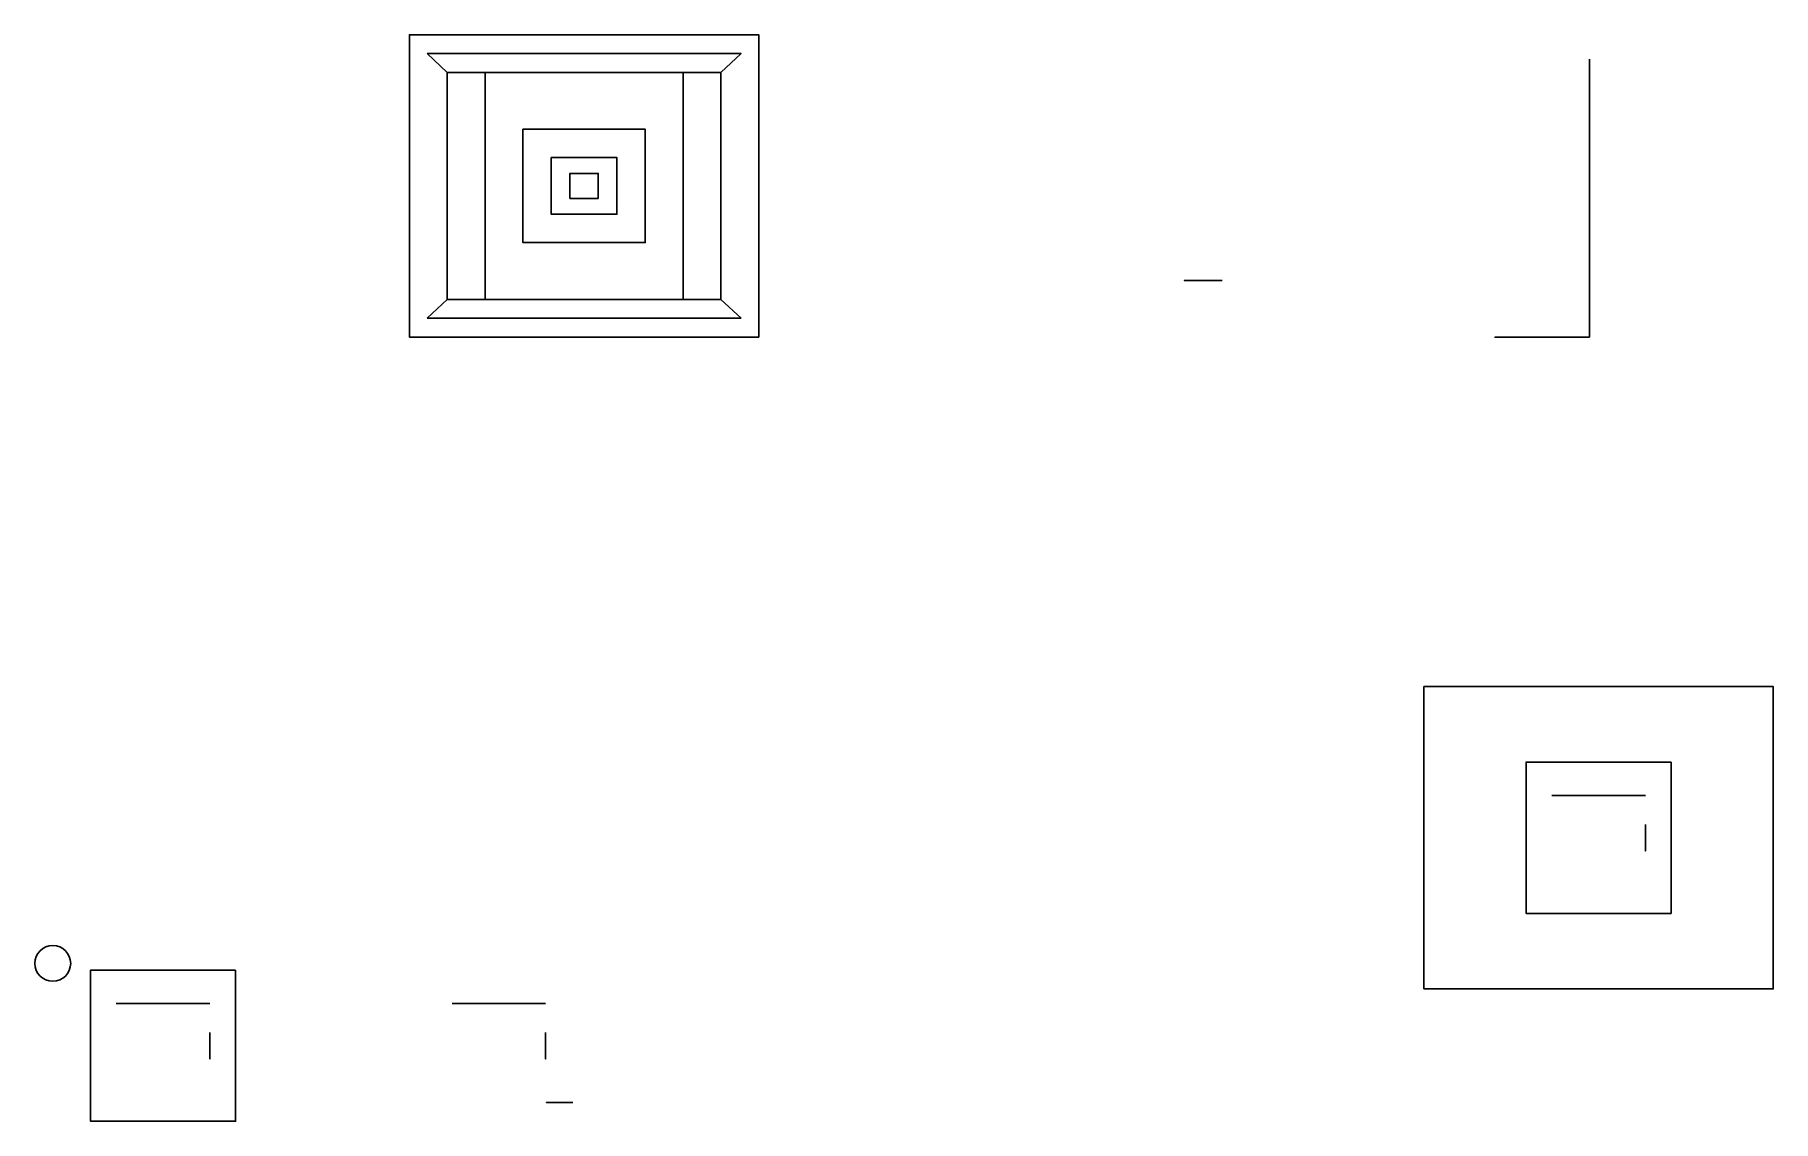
# Model space of a CAD drawing. Header units: millimetres. Extents: x -76 to 16, y -141 to 46.
# Drawn here: x -76.1 to 15.8, y -11.3 to 46.2 of the extents above; entities outside this region: 2.
import ezdxf

# ---------------------------------------------------------------- set-up
doc = ezdxf.new("R2010")
doc.units = ezdxf.units.MM
doc.header["$MEASUREMENT"] = 0

msp = doc.modelspace()

# ---------------------------------------------------------------- linework, layer by layer
at = {"extrusion": (0, 0, -1)}
for p, q in [((-54.325, 44.156, -24.839), (-55.391, 45.156, -24.839)), ((-55.391, 45.156, -24.839), (-47.091, 45.156, -24.839)), ((-38.79, 45.156, -24.839), (-47.091, 45.156, -24.839)), ((-39.856, 44.156, -24.839), (-38.79, 45.156, -24.839)), ((-52.325, 32.156, -43.705), (-52.325, 44.156, -43.705)), ((-52.325, 44.156, -43.705), (-41.856, 44.156, -43.705)), ((-52.325, 32.156, -55.339), (-52.325, 44.156, -55.339)), ((-52.325, 44.156, -55.339), (-41.856, 44.156, -55.339)), ((-41.856, 32.156, -43.705), (-41.856, 44.156, -43.705)), ((-41.856, 32.156, -55.339), (-41.856, 44.156, -55.339)), ((-37.856, 44.156, -22.839), (-37.856, 32.156, -22.839)), ((-54.325, 32.156, -24.839), (-55.391, 31.156, -24.839)), ((-41.856, 32.156, -43.705), (-52.325, 32.156, -43.705)), ((-41.856, 32.156, -55.339), (-52.325, 32.156, -55.339)), ((-41.856, 32.156, -41.205), (-52.325, 32.156, -41.205)), ((-41.856, 32.156, -57.839), (-52.325, 32.156, -57.839)), ((-39.856, 32.156, -24.839), (-38.79, 31.156, -24.839)), ((-55.391, 31.156, -24.839), (-47.091, 31.156, -24.839)), ((-38.79, 31.156, -24.839), (-47.091, 31.156, -24.839))]:
    msp.add_line(p, q, dxfattribs=at)
at = {"extrusion": (0, -1, 0)}
for p, q in [((-54.325, 44.156, -24.839), (-54.325, 44.156, -74.839)), ((-39.856, 44.156, -24.839), (-54.325, 44.156, -24.839)), ((-41.856, 44.156, -43.705), (-52.325, 44.156, -43.705)), ((-41.856, 44.156, -55.339), (-52.325, 44.156, -55.339)), ((-52.325, 44.156, -43.705), (-52.325, 44.156, -55.339)), ((-41.856, 44.156, -55.339), (-41.856, 44.156, -43.705)), ((-39.856, 44.156, -74.839), (-39.856, 44.156, -24.839)), ((-50.325, 41.156, -46.022), (-43.856, 41.156, -46.022)), ((-43.856, 41.156, -53.657), (-50.325, 41.156, -53.657)), ((-50.325, 41.156, -53.657), (-50.325, 41.156, -46.022)), ((-43.856, 41.156, -46.022), (-43.856, 41.156, -53.657)), ((-48.825, 39.656, -47.522), (-48.825, 39.656, -52.157)), ((-48.825, 39.656, -52.157), (-45.356, 39.656, -52.157)), ((-45.356, 39.656, -47.522), (-48.825, 39.656, -47.522)), ((-45.356, 39.656, -52.157), (-45.356, 39.656, -47.522)), ((-48.825, 36.656, -47.522), (-48.825, 36.656, -52.157)), ((-48.825, 36.656, -52.157), (-45.356, 36.656, -52.157)), ((-45.356, 36.656, -47.522), (-48.825, 36.656, -47.522)), ((-45.356, 36.656, -52.157), (-45.356, 36.656, -47.522)), ((-50.325, 35.156, -46.022), (-43.856, 35.156, -46.022)), ((-43.856, 35.156, -53.657), (-50.325, 35.156, -53.657)), ((-50.325, 35.156, -53.657), (-50.325, 35.156, -46.022)), ((-43.856, 35.156, -46.022), (-43.856, 35.156, -53.657)), ((-54.325, 32.156, -24.839), (-54.325, 32.156, -74.839)), ((-39.856, 32.156, -24.839), (-54.325, 32.156, -24.839)), ((-41.856, 32.156, -43.705), (-52.325, 32.156, -43.705)), ((-41.856, 32.156, -55.339), (-52.325, 32.156, -55.339)), ((-52.325, 32.156, -43.705), (-52.325, 32.156, -55.339)), ((-41.856, 32.156, -55.339), (-41.856, 32.156, -43.705)), ((-39.856, 32.156, -74.839), (-39.856, 32.156, -24.839))]:
    msp.add_line(p, q, dxfattribs=at)
at = {"extrusion": (1, 0, 0)}
msp.add_line((6.071, 30.156, -17.839), (6.071, 30.156, -19.839), dxfattribs=at)
at = {"extrusion": (0, 1, 0)}
for p, q in [((9.032, 5.907, -145.076), (4.086, 5.907, -145.076)), ((5.086, 5.907, -143.475), (8.086, 5.907, -143.475)), ((8.086, 5.907, -143.475), (8.086, 5.907, -140.725)), ((8.086, 5.907, -140.725), (9.035, 5.907, -140.725)), ((9.035, 5.907, -140.725), (9.032, 5.907, -145.076)), ((-66.881, -5.093, -74.845), (-71.827, -5.093, -74.845)), ((-70.827, -5.093, -73.245), (-67.827, -5.093, -73.245)), ((-67.827, -5.093, -73.245), (-67.827, -5.093, -70.495)), ((-67.827, -5.093, -70.495), (-66.877, -5.093, -70.495)), ((-66.877, -5.093, -70.495), (-66.881, -5.093, -74.845)), ((-54.073, -5.093, -70.495), (-53.073, -5.093, -70.495)), ((-49.127, -5.093, -74.845), (-54.073, -5.093, -74.845)), ((-54.073, -5.093, -74.845), (-54.073, -5.093, -70.495)), ((-53.073, -5.093, -70.495), (-53.073, -5.093, -73.245)), ((-53.073, -5.093, -73.245), (-50.073, -5.093, -73.245)), ((-50.073, -5.093, -73.245), (-50.073, -5.093, -70.495)), ((-50.073, -5.093, -70.495), (-49.124, -5.093, -70.495)), ((-49.124, -5.093, -70.495), (-49.127, -5.093, -74.845))]:
    msp.add_line(p, q, dxfattribs=at)
at = {"extrusion": (-1, 0, 0)}
for p, q in [((-66.508, -127.282, -72.193), (-66.508, -141.282, -72.193)), ((-73.963, -139.604, -66.288), (-64.023, -139.604, -66.288))]:
    msp.add_line(p, q, dxfattribs=at)
at = {"extrusion": (0, -1, 0)}
for points, elevation in [([(-37.856, -76.839), (-37.856, -22.839), (-56.325, -22.839), (-56.325, -76.839)], -46.156), ([(-54.325, -24.839), (-39.856, -24.839), (-39.856, -74.839), (-54.325, -74.839)], -32.156), ([(-37.856, -76.839), (-37.856, -22.839), (-56.325, -22.839), (-56.325, -76.839)], -30.156), ([(1.071, -22.839), (6.071, -22.839), (6.071, -17.839), (1.071, -17.839)], -30.156)]:
    msp.add_lwpolyline(points, close=True, dxfattribs=dict(at, elevation=elevation))
at = {"extrusion": (0, 0, -1)}
for points, elevation in [([(56.325, 30.156), (37.856, 30.156), (37.856, 46.156), (56.325, 46.156)], 22.839), ([(56.325, 30.156), (37.856, 30.156), (37.856, 46.156), (56.325, 46.156)], 76.839), ([(39.856, 44.156), (39.856, 32.156), (54.325, 32.156), (54.325, 44.156)], 24.839), ([(2.676, -4.33), (-15.793, -4.33), (-15.793, 11.67), (2.676, 11.67)], 122.741)]:
    msp.add_lwpolyline(points, close=True, dxfattribs=dict(at, elevation=elevation))
at = {"extrusion": (0, 1, 0), "elevation": 45.156}
msp.add_lwpolyline([(38.79, -74.839), (38.79, -24.839), (54.325, -24.839), (54.325, -74.839)], close=True, dxfattribs=at)
at = {"extrusion": (-1, 0, 0), "elevation": 54.325}
msp.add_lwpolyline([(-44.156, -24.839), (-44.156, -74.839), (-32.156, -74.839), (-32.156, -24.839)], close=True, dxfattribs=at)
at = {"extrusion": (1, 0, 0), "elevation": 6.071}
msp.add_lwpolyline([(30.156, -44.839), (44.156, -44.839), (44.156, -42.839), (30.156, -42.839)], close=True, dxfattribs=at)
for points, elevation in [([(-50.325, 41.156), (-50.325, 35.156), (-43.856, 35.156), (-43.856, 41.156)], -46.022), ([(-43.856, 41.156), (-43.856, 35.156), (-50.325, 35.156), (-50.325, 41.156)], -53.657), ([(-48.825, 39.656), (-48.825, 36.656), (-45.356, 36.656), (-45.356, 39.656)], -52.157), ([(-48.825, 39.656), (-48.825, 36.656), (-45.356, 36.656), (-45.356, 39.656)], -47.522), ([(-47.841, 37.493), (-47.841, 38.818), (-46.341, 38.818), (-46.341, 37.493)], -47.522), ([(-47.841, 37.493), (-47.841, 38.818), (-46.341, 38.818), (-46.341, 37.493)], -52.157), ([(10.393, 7.67), (2.725, 7.67), (2.725, -0.33), (10.393, -0.33)], -147.047), ([(-65.52, -3.33), (-73.188, -3.33), (-73.188, -11.33), (-65.52, -11.33)], -76.816)]:
    msp.add_lwpolyline(points, close=True, dxfattribs=dict(elevation=elevation))
at = {"extrusion": (1, 0, 0)}
for centre in [(44.156, -18.339, 6.071), (44.156, -75.089, 6.071), (41.156, -43.839, 6.071), (37.156, -46.339, 6.071), (33.156, -48.839, 6.071)]:
    msp.add_circle(centre, 0.7, dxfattribs=at)
at = {"extrusion": (0, -1, 0)}
for centre in [(-14.355, -20.42, -33.156), (2.098, -20.42, -30.156)]:
    msp.add_circle(centre, 1, dxfattribs=at)
at = {"extrusion": (1, 9.56267e-48, 1.2326e-32)}
for centre in [(3.67, -143.157, 9.032), (-7.33, -72.926, -66.881), (-7.33, -72.926, -49.127)]:
    msp.add_circle(centre, 0.7, dxfattribs=at)
msp.add_circle((-75.189, -2.977, -63.876), 0.95)
at = {"extrusion": (-6.12323e-17, -1, -1.83697e-16)}
msp.add_circle((-48.379, -68.577, 10.33), 0.7, dxfattribs=at)

doc.saveas('drawing.dxf')
